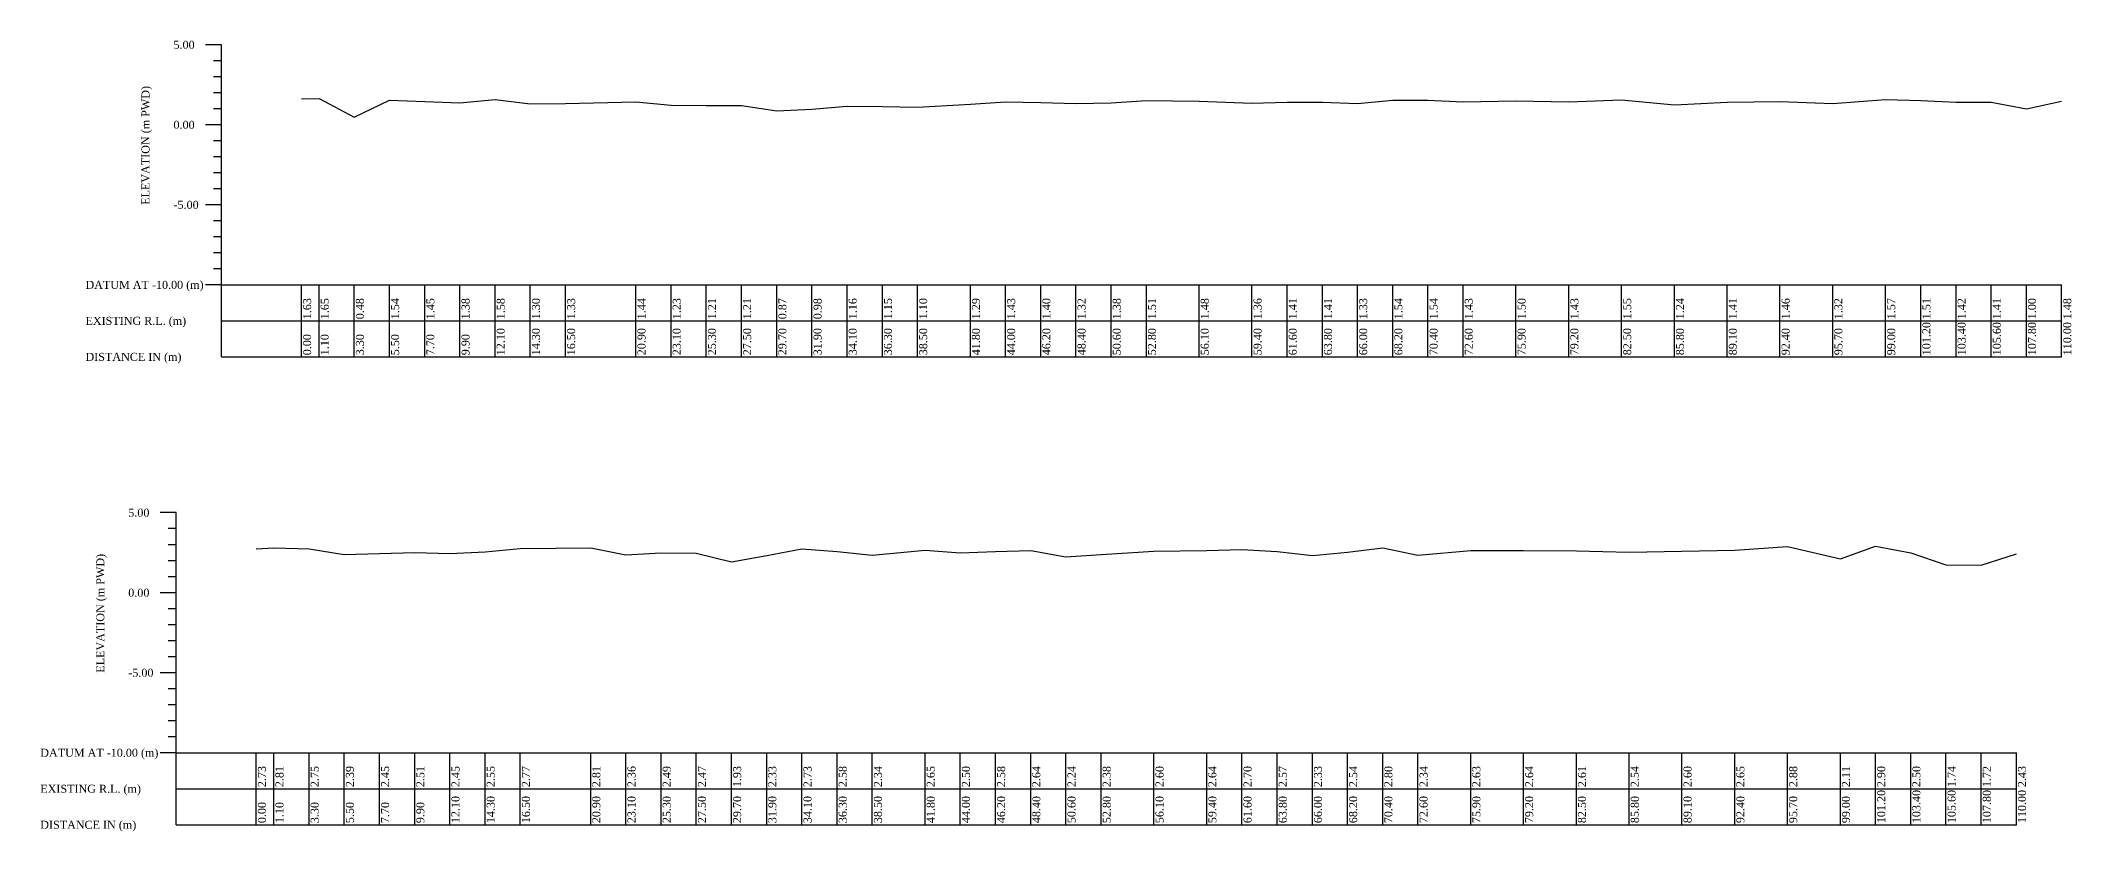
# Model space of a CAD drawing. Header units: metres. Extents: x -148477 to 168932, y -55673 to -2736.
# Drawn here: x -15627.9 to -15501, y -15158.2 to -15108.8 of the extents above; entities that cross this region are included whole.
import ezdxf

# ---------------------------------------------------------------- set-up
doc = ezdxf.new("R2010")
doc.units = ezdxf.units.M
doc.styles.add('liza', font='times.ttf', dxfattribs={"height": 2})

msp = doc.modelspace()

# ---------------------------------------------------------------- linework, layer by layer
at = {"color": 6, "linetype": 'Continuous', "lineweight": -3, "ltscale": 0.5}
for p, q in [((-15616.6067, -15109.0385), (-15617.6067, -15109.0385)), ((-15616.6067, -15128.5385), (-15616.6067, -15109.0385)), ((-15616.6067, -15110.0385), (-15617.1067, -15110.0385)), ((-15616.6067, -15111.0385), (-15617.1067, -15111.0385)), ((-15616.6067, -15112.0385), (-15617.1067, -15112.0385)), ((-15616.6067, -15113.0385), (-15617.1067, -15113.0385)), ((-15611.6067, -15112.4085), (-15610.5067, -15112.3885)), ((-15610.5067, -15112.3885), (-15608.3067, -15113.5585)), ((-15608.3067, -15113.5585), (-15606.1067, -15112.4985)), ((-15606.1067, -15112.4985), (-15603.9067, -15112.5885)), ((-15603.9067, -15112.5885), (-15601.7067, -15112.6585)), ((-15601.7067, -15112.6585), (-15599.5067, -15112.4585)), ((-15599.5067, -15112.4585), (-15597.3067, -15112.7385)), ((-15597.3067, -15112.7385), (-15595.1067, -15112.7085)), ((-15595.1067, -15112.7085), (-15590.7067, -15112.5985)), ((-15590.7067, -15112.5985), (-15588.5067, -15112.8085)), ((-15588.5067, -15112.8085), (-15586.3067, -15112.8285)), ((-15586.3067, -15112.8285), (-15584.1067, -15112.8285)), ((-15584.1067, -15112.8285), (-15581.9067, -15113.1685)), ((-15581.9067, -15113.1685), (-15579.7067, -15113.0585)), ((-15579.7067, -15113.0585), (-15577.5067, -15112.8785)), ((-15577.5067, -15112.8785), (-15575.3067, -15112.8885)), ((-15575.3067, -15112.8885), (-15573.1067, -15112.9385)), ((-15573.1067, -15112.9385), (-15569.8067, -15112.7485)), ((-15569.8067, -15112.7485), (-15567.6067, -15112.6085)), ((-15567.6067, -15112.6085), (-15565.4067, -15112.6385)), ((-15565.4067, -15112.6385), (-15563.2067, -15112.7185)), ((-15563.2067, -15112.7185), (-15561.0067, -15112.6585)), ((-15561.0067, -15112.6585), (-15558.8067, -15112.5285)), ((-15558.8067, -15112.5285), (-15555.5067, -15112.5585)), ((-15555.5067, -15112.5585), (-15552.2067, -15112.6785)), ((-15552.2067, -15112.6785), (-15550.0067, -15112.6285)), ((-15550.0067, -15112.6285), (-15547.8067, -15112.6285)), ((-15547.8067, -15112.6285), (-15545.6067, -15112.7085)), ((-15545.6067, -15112.7085), (-15543.4067, -15112.4985)), ((-15543.4067, -15112.4985), (-15541.2067, -15112.4985)), ((-15541.2067, -15112.4985), (-15539.0067, -15112.6085)), ((-15539.0067, -15112.6085), (-15535.7067, -15112.5385)), ((-15535.7067, -15112.5385), (-15532.4067, -15112.6085)), ((-15532.4067, -15112.6085), (-15529.1067, -15112.4885)), ((-15529.1067, -15112.4885), (-15525.8067, -15112.7985)), ((-15525.8067, -15112.7985), (-15522.5067, -15112.6285)), ((-15522.5067, -15112.6285), (-15519.2067, -15112.5785)), ((-15519.2067, -15112.5785), (-15515.9067, -15112.7185)), ((-15515.9067, -15112.7185), (-15512.6067, -15112.4685)), ((-15512.6067, -15112.4685), (-15510.4067, -15112.5285)), ((-15510.4067, -15112.5285), (-15508.2067, -15112.6185)), ((-15508.2067, -15112.6185), (-15506.0067, -15112.6285)), ((-15506.0067, -15112.6285), (-15503.8067, -15113.0385)), ((-15503.8067, -15113.0385), (-15501.6067, -15112.5585)), ((-15616.6067, -15114.0385), (-15617.6067, -15114.0385)), ((-15616.6067, -15115.0385), (-15617.1067, -15115.0385)), ((-15616.6067, -15116.0385), (-15617.1067, -15116.0385)), ((-15616.6067, -15117.0385), (-15617.1067, -15117.0385)), ((-15616.6067, -15118.0385), (-15617.1067, -15118.0385)), ((-15616.6067, -15119.0385), (-15617.6067, -15119.0385)), ((-15616.6067, -15120.0385), (-15617.1067, -15120.0385)), ((-15616.6067, -15121.0385), (-15617.1067, -15121.0385)), ((-15616.6067, -15122.0385), (-15617.1067, -15122.0385)), ((-15616.6067, -15123.0385), (-15617.1067, -15123.0385)), ((-15616.6067, -15124.0385), (-15617.6067, -15124.0385)), ((-15616.6067, -15124.0385), (-15501.6067, -15124.0385)), ((-15611.6067, -15128.5385), (-15611.6067, -15124.0385)), ((-15610.5067, -15128.5385), (-15610.5067, -15124.0385)), ((-15608.3067, -15128.5385), (-15608.3067, -15124.0385)), ((-15606.1067, -15128.5385), (-15606.1067, -15124.0385)), ((-15603.9067, -15128.5385), (-15603.9067, -15124.0385)), ((-15601.7067, -15128.5385), (-15601.7067, -15124.0385)), ((-15599.5067, -15128.5385), (-15599.5067, -15124.0385)), ((-15597.3067, -15128.5385), (-15597.3067, -15124.0385)), ((-15595.1067, -15128.5385), (-15595.1067, -15124.0385)), ((-15590.7067, -15128.5385), (-15590.7067, -15124.0385)), ((-15588.5067, -15128.5385), (-15588.5067, -15124.0385)), ((-15586.3067, -15128.5385), (-15586.3067, -15124.0385)), ((-15584.1067, -15128.5385), (-15584.1067, -15124.0385)), ((-15581.9067, -15128.5385), (-15581.9067, -15124.0385)), ((-15579.7067, -15128.5385), (-15579.7067, -15124.0385)), ((-15577.5067, -15128.5385), (-15577.5067, -15124.0385)), ((-15575.3067, -15128.5385), (-15575.3067, -15124.0385)), ((-15573.1067, -15128.5385), (-15573.1067, -15124.0385)), ((-15569.8067, -15128.5385), (-15569.8067, -15124.0385)), ((-15567.6067, -15128.5385), (-15567.6067, -15124.0385)), ((-15565.4067, -15128.5385), (-15565.4067, -15124.0385)), ((-15563.2067, -15128.5385), (-15563.2067, -15124.0385)), ((-15561.0067, -15128.5385), (-15561.0067, -15124.0385)), ((-15558.8067, -15128.5385), (-15558.8067, -15124.0385)), ((-15555.5067, -15128.5385), (-15555.5067, -15124.0385)), ((-15552.2067, -15128.5385), (-15552.2067, -15124.0385)), ((-15550.0067, -15128.5385), (-15550.0067, -15124.0385)), ((-15547.8067, -15128.5385), (-15547.8067, -15124.0385)), ((-15545.6067, -15128.5385), (-15545.6067, -15124.0385)), ((-15543.4067, -15128.5385), (-15543.4067, -15124.0385)), ((-15541.2067, -15128.5385), (-15541.2067, -15124.0385)), ((-15539.0067, -15128.5385), (-15539.0067, -15124.0385)), ((-15535.7067, -15128.5385), (-15535.7067, -15124.0385)), ((-15532.4067, -15128.5385), (-15532.4067, -15124.0385)), ((-15529.1067, -15128.5385), (-15529.1067, -15124.0385)), ((-15525.8067, -15128.5385), (-15525.8067, -15124.0385)), ((-15522.5067, -15128.5385), (-15522.5067, -15124.0385)), ((-15519.2067, -15128.5385), (-15519.2067, -15124.0385)), ((-15515.9067, -15128.5385), (-15515.9067, -15124.0385)), ((-15512.6067, -15128.5385), (-15512.6067, -15124.0385)), ((-15510.4067, -15128.5385), (-15510.4067, -15124.0385)), ((-15508.2067, -15128.5385), (-15508.2067, -15124.0385)), ((-15506.0067, -15128.5385), (-15506.0067, -15124.0385)), ((-15503.8067, -15128.5385), (-15503.8067, -15124.0385)), ((-15501.6067, -15128.5385), (-15501.6067, -15124.0385)), ((-15616.6067, -15126.2885), (-15501.6067, -15126.2885)), ((-15616.6067, -15128.5385), (-15501.6067, -15128.5385)), ((-15619.4331, -15138.272), (-15620.4331, -15138.272)), ((-15619.4331, -15157.772), (-15619.4331, -15138.272)), ((-15619.4331, -15139.272), (-15619.9331, -15139.272)), ((-15619.4331, -15140.272), (-15619.9331, -15140.272)), ((-15614.4331, -15140.542), (-15613.3331, -15140.462)), ((-15613.3331, -15140.462), (-15611.1331, -15140.522)), ((-15611.1331, -15140.522), (-15608.9331, -15140.882)), ((-15608.9331, -15140.882), (-15606.7331, -15140.822)), ((-15606.7331, -15140.822), (-15604.5331, -15140.762)), ((-15604.5331, -15140.762), (-15602.3331, -15140.822)), ((-15602.3331, -15140.822), (-15600.1331, -15140.722)), ((-15600.1331, -15140.722), (-15597.9331, -15140.502)), ((-15597.9331, -15140.502), (-15593.5331, -15140.462)), ((-15593.5331, -15140.462), (-15591.3331, -15140.912)), ((-15591.3331, -15140.912), (-15589.1331, -15140.782)), ((-15589.1331, -15140.782), (-15586.9331, -15140.802)), ((-15586.9331, -15140.802), (-15584.7331, -15141.342)), ((-15584.7331, -15141.342), (-15582.5331, -15140.942)), ((-15582.5331, -15140.942), (-15580.3331, -15140.542)), ((-15580.3331, -15140.542), (-15578.1331, -15140.692)), ((-15578.1331, -15140.692), (-15575.9331, -15140.932)), ((-15575.9331, -15140.932), (-15572.6331, -15140.622)), ((-15572.6331, -15140.622), (-15570.4331, -15140.772)), ((-15570.4331, -15140.772), (-15568.2331, -15140.692)), ((-15568.2331, -15140.692), (-15566.0331, -15140.632)), ((-15566.0331, -15140.632), (-15563.8331, -15141.032)), ((-15563.8331, -15141.032), (-15561.6331, -15140.892)), ((-15561.6331, -15140.892), (-15558.3331, -15140.672)), ((-15558.3331, -15140.672), (-15555.0331, -15140.632)), ((-15555.0331, -15140.632), (-15552.8331, -15140.572)), ((-15552.8331, -15140.572), (-15550.6331, -15140.702)), ((-15550.6331, -15140.702), (-15548.4331, -15140.942)), ((-15548.4331, -15140.942), (-15546.2331, -15140.732)), ((-15546.2331, -15140.732), (-15544.0331, -15140.472)), ((-15544.0331, -15140.472), (-15541.8331, -15140.932)), ((-15541.8331, -15140.932), (-15538.5331, -15140.642)), ((-15538.5331, -15140.642), (-15535.2331, -15140.632)), ((-15535.2331, -15140.632), (-15531.9331, -15140.662)), ((-15531.9331, -15140.662), (-15528.6331, -15140.732)), ((-15528.6331, -15140.732), (-15525.3331, -15140.672)), ((-15525.3331, -15140.672), (-15522.0331, -15140.622)), ((-15522.0331, -15140.622), (-15518.7331, -15140.392)), ((-15518.7331, -15140.392), (-15515.4331, -15141.162)), ((-15515.4331, -15141.162), (-15513.2331, -15140.372)), ((-15513.2331, -15140.372), (-15511.0331, -15140.772)), ((-15511.0331, -15140.772), (-15508.8331, -15141.532)), ((-15506.6331, -15141.552), (-15504.4331, -15140.842)), ((-15619.4331, -15141.272), (-15619.9331, -15141.272)), ((-15619.4331, -15142.272), (-15619.9331, -15142.272)), ((-15508.8331, -15141.532), (-15506.6331, -15141.552)), ((-15619.4331, -15143.272), (-15620.4331, -15143.272)), ((-15619.4331, -15144.272), (-15619.9331, -15144.272)), ((-15619.4331, -15145.272), (-15619.9331, -15145.272)), ((-15619.4331, -15146.272), (-15619.9331, -15146.272)), ((-15619.4331, -15147.272), (-15619.9331, -15147.272)), ((-15619.4331, -15148.272), (-15620.4331, -15148.272)), ((-15619.4331, -15149.272), (-15619.9331, -15149.272)), ((-15619.4331, -15150.272), (-15619.9331, -15150.272)), ((-15619.4331, -15151.272), (-15619.9331, -15151.272)), ((-15619.4331, -15152.272), (-15619.9331, -15152.272)), ((-15619.4331, -15153.272), (-15620.4331, -15153.272)), ((-15619.4331, -15153.272), (-15504.4331, -15153.272)), ((-15614.4331, -15157.772), (-15614.4331, -15153.272)), ((-15613.3331, -15157.772), (-15613.3331, -15153.272)), ((-15611.1331, -15157.772), (-15611.1331, -15153.272)), ((-15608.9331, -15157.772), (-15608.9331, -15153.272)), ((-15606.7331, -15157.772), (-15606.7331, -15153.272)), ((-15604.5331, -15157.772), (-15604.5331, -15153.272)), ((-15602.3331, -15157.772), (-15602.3331, -15153.272)), ((-15600.1331, -15157.772), (-15600.1331, -15153.272)), ((-15597.9331, -15157.772), (-15597.9331, -15153.272)), ((-15593.5331, -15157.772), (-15593.5331, -15153.272)), ((-15591.3331, -15157.772), (-15591.3331, -15153.272)), ((-15589.1331, -15157.772), (-15589.1331, -15153.272)), ((-15586.9331, -15157.772), (-15586.9331, -15153.272)), ((-15584.7331, -15157.772), (-15584.7331, -15153.272)), ((-15582.5331, -15157.772), (-15582.5331, -15153.272)), ((-15580.3331, -15157.772), (-15580.3331, -15153.272)), ((-15578.1331, -15157.772), (-15578.1331, -15153.272)), ((-15575.9331, -15157.772), (-15575.9331, -15153.272)), ((-15572.6331, -15157.772), (-15572.6331, -15153.272)), ((-15570.4331, -15157.772), (-15570.4331, -15153.272)), ((-15568.2331, -15157.772), (-15568.2331, -15153.272)), ((-15566.0331, -15157.772), (-15566.0331, -15153.272)), ((-15563.8331, -15157.772), (-15563.8331, -15153.272)), ((-15561.6331, -15157.772), (-15561.6331, -15153.272)), ((-15558.3331, -15157.772), (-15558.3331, -15153.272)), ((-15555.0331, -15157.772), (-15555.0331, -15153.272)), ((-15552.8331, -15157.772), (-15552.8331, -15153.272)), ((-15550.6331, -15157.772), (-15550.6331, -15153.272)), ((-15548.4331, -15157.772), (-15548.4331, -15153.272)), ((-15546.2331, -15157.772), (-15546.2331, -15153.272)), ((-15544.0331, -15157.772), (-15544.0331, -15153.272)), ((-15541.8331, -15157.772), (-15541.8331, -15153.272)), ((-15538.5331, -15157.772), (-15538.5331, -15153.272)), ((-15535.2331, -15157.772), (-15535.2331, -15153.272)), ((-15531.9331, -15157.772), (-15531.9331, -15153.272)), ((-15528.6331, -15157.772), (-15528.6331, -15153.272)), ((-15525.3331, -15157.772), (-15525.3331, -15153.272)), ((-15522.0331, -15157.772), (-15522.0331, -15153.272)), ((-15518.7331, -15157.772), (-15518.7331, -15153.272)), ((-15515.4331, -15157.772), (-15515.4331, -15153.272)), ((-15513.2331, -15157.772), (-15513.2331, -15153.272)), ((-15511.0331, -15157.772), (-15511.0331, -15153.272)), ((-15508.8331, -15157.772), (-15508.8331, -15153.272)), ((-15506.6331, -15157.772), (-15506.6331, -15153.272)), ((-15504.4331, -15157.772), (-15504.4331, -15153.272)), ((-15619.4331, -15155.522), (-15504.4331, -15155.522)), ((-15619.4331, -15157.772), (-15504.4331, -15157.772))]:
    msp.add_line(p, q, dxfattribs=at)

# ---------------------------------------------------------------- texts
at = {"color": 6, "linetype": 'Continuous', "lineweight": -3, "ltscale": 0.5, "char_height": 0.5, "attachment_point": 1, "style": 'liza'}
for s, insert, width in [('5.00', (-15619.6067, -15108.7885), 2), ('0.00', (-15619.6067, -15113.7885), 2), ('-5.00', (-15619.6067, -15118.7885), 2), ('DATUM AT -10.00 (m)', (-15625.1067, -15123.7885), 7.5), ('EXISTING R.L. (m)', (-15625.1067, -15126.0385), 7.5), ('DISTANCE IN (m)', (-15625.1067, -15128.2885), 7.5), ('5.00', (-15622.4331, -15138.022), 2), ('0.00', (-15622.4331, -15143.022), 2), ('-5.00', (-15622.4331, -15148.022), 2), ('DATUM AT -10.00 (m)', (-15627.9331, -15153.022), 7.5), ('EXISTING R.L. (m)', (-15627.9331, -15155.272), 7.5), ('DISTANCE IN (m)', (-15627.9331, -15157.522), 7.5)]:
    msp.add_mtext(s, dxfattribs=dict(at, insert=insert, width=width))
at = {"color": 6, "linetype": 'Continuous', "lineweight": -3, "ltscale": 0.5, "char_height": 0.5, "attachment_point": 1, "rotation": 90, "style": 'liza'}
for s, insert, width in [('ELEVATION (m PWD)', (-15621.6067, -15119.0385), 10), ('1.63', (-15611.5067, -15126.1885), 2.15), ('1.65', (-15610.4067, -15126.1885), 2.15), ('0.48', (-15608.2067, -15126.1885), 2.15), ('1.54', (-15606.0067, -15126.1885), 2.15), ('1.45', (-15603.8067, -15126.1885), 2.15), ('1.38', (-15601.6067, -15126.1885), 2.15), ('1.58', (-15599.4067, -15126.1885), 2.15), ('1.30', (-15597.2067, -15126.1885), 2.15), ('1.33', (-15595.0067, -15126.1885), 2.15), ('1.44', (-15590.6067, -15126.1885), 2.15), ('1.23', (-15588.4067, -15126.1885), 2.15), ('1.21', (-15586.2067, -15126.1885), 2.15), ('1.21', (-15584.0067, -15126.1885), 2.15), ('0.87', (-15581.8067, -15126.1885), 2.15), ('0.98', (-15579.6067, -15126.1885), 2.15), ('1.16', (-15577.4067, -15126.1885), 2.15), ('1.15', (-15575.2067, -15126.1885), 2.15), ('1.10', (-15573.0067, -15126.1885), 2.15), ('1.29', (-15569.7067, -15126.1885), 2.15), ('1.43', (-15567.5067, -15126.1885), 2.15), ('1.40', (-15565.3067, -15126.1885), 2.15), ('1.32', (-15563.1067, -15126.1885), 2.15), ('1.38', (-15560.9067, -15126.1885), 2.15), ('1.51', (-15558.7067, -15126.1885), 2.15), ('1.48', (-15555.4067, -15126.1885), 2.15), ('1.36', (-15552.1067, -15126.1885), 2.15), ('1.41', (-15549.9067, -15126.1885), 2.15), ('1.41', (-15547.7067, -15126.1885), 2.15), ('1.33', (-15545.5067, -15126.1885), 2.15), ('1.54', (-15543.3067, -15126.1885), 2.15), ('1.54', (-15541.1067, -15126.1885), 2.15), ('1.43', (-15538.9067, -15126.1885), 2.15), ('1.50', (-15535.6067, -15126.1885), 2.15), ('1.43', (-15532.3067, -15126.1885), 2.15), ('1.55', (-15529.0067, -15126.1885), 2.15), ('1.24', (-15525.7067, -15126.1885), 2.15), ('1.41', (-15522.4067, -15126.1885), 2.15), ('1.46', (-15519.1067, -15126.1885), 2.15), ('1.32', (-15515.8067, -15126.1885), 2.15), ('1.57', (-15512.5067, -15126.1885), 2.15), ('1.51', (-15510.3067, -15126.1885), 2.15), ('1.42', (-15508.1067, -15126.1885), 2.15), ('1.41', (-15505.9067, -15126.1885), 2.15), ('1.00', (-15503.7067, -15126.1885), 2.15), ('1.48', (-15501.5067, -15126.1885), 2.15), ('12.10', (-15599.4067, -15128.4385), 2.15), ('14.30', (-15597.2067, -15128.4385), 2.15), ('16.50', (-15595.0067, -15128.4385), 2.15), ('20.90', (-15590.6067, -15128.4385), 2.15), ('23.10', (-15588.4067, -15128.4385), 2.15), ('25.30', (-15586.2067, -15128.4385), 2.15), ('27.50', (-15584.0067, -15128.4385), 2.15), ('29.70', (-15581.8067, -15128.4385), 2.15), ('31.90', (-15579.6067, -15128.4385), 2.15), ('34.10', (-15577.4067, -15128.4385), 2.15), ('36.30', (-15575.2067, -15128.4385), 2.15), ('38.50', (-15573.0067, -15128.4385), 2.15), ('41.80', (-15569.7067, -15128.4385), 2.15), ('44.00', (-15567.5067, -15128.4385), 2.15), ('46.20', (-15565.3067, -15128.4385), 2.15), ('48.40', (-15563.1067, -15128.4385), 2.15), ('50.60', (-15560.9067, -15128.4385), 2.15), ('52.80', (-15558.7067, -15128.4385), 2.15), ('56.10', (-15555.4067, -15128.4385), 2.15), ('59.40', (-15552.1067, -15128.4385), 2.15), ('61.60', (-15549.9067, -15128.4385), 2.15), ('63.80', (-15547.7067, -15128.4385), 2.15), ('66.00', (-15545.5067, -15128.4385), 2.15), ('68.20', (-15543.3067, -15128.4385), 2.15), ('70.40', (-15541.1067, -15128.4385), 2.15), ('72.60', (-15538.9067, -15128.4385), 2.15), ('75.90', (-15535.6067, -15128.4385), 2.15), ('79.20', (-15532.3067, -15128.4385), 2.15), ('82.50', (-15529.0067, -15128.4385), 2.15), ('85.80', (-15525.7067, -15128.4385), 2.15), ('89.10', (-15522.4067, -15128.4385), 2.15), ('92.40', (-15519.1067, -15128.4385), 2.15), ('95.70', (-15515.8067, -15128.4385), 2.15), ('99.00', (-15512.5067, -15128.4385), 2.15), ('101.20', (-15510.3067, -15128.4385), 2.15), ('103.40', (-15508.1067, -15128.4385), 2.15), ('105.60', (-15505.9067, -15128.4385), 2.15), ('107.80', (-15503.7067, -15128.4385), 2.15), ('110.00', (-15501.5067, -15128.4385), 2.15), ('0.00', (-15611.5067, -15128.4385), 2.15), ('1.10', (-15610.4067, -15128.4385), 2.15), ('3.30', (-15608.2067, -15128.4385), 2.15), ('5.50', (-15606.0067, -15128.4385), 2.15), ('7.70', (-15603.8067, -15128.4385), 2.15), ('9.90', (-15601.6067, -15128.4385), 2.15), ('ELEVATION (m PWD)', (-15624.4331, -15148.272), 10), ('2.73', (-15614.3331, -15155.422), 2.15), ('2.81', (-15613.2331, -15155.422), 2.15), ('2.75', (-15611.0331, -15155.422), 2.15), ('2.39', (-15608.8331, -15155.422), 2.15), ('2.45', (-15606.6331, -15155.422), 2.15), ('2.51', (-15604.4331, -15155.422), 2.15), ('2.45', (-15602.2331, -15155.422), 2.15), ('2.55', (-15600.0331, -15155.422), 2.15), ('2.77', (-15597.8331, -15155.422), 2.15), ('2.81', (-15593.4331, -15155.422), 2.15), ('2.36', (-15591.2331, -15155.422), 2.15), ('2.49', (-15589.0331, -15155.422), 2.15), ('2.47', (-15586.8331, -15155.422), 2.15), ('1.93', (-15584.6331, -15155.422), 2.15), ('2.33', (-15582.4331, -15155.422), 2.15), ('2.73', (-15580.2331, -15155.422), 2.15), ('2.58', (-15578.0331, -15155.422), 2.15), ('2.34', (-15575.8331, -15155.422), 2.15), ('2.65', (-15572.5331, -15155.422), 2.15), ('2.50', (-15570.3331, -15155.422), 2.15), ('2.58', (-15568.1331, -15155.422), 2.15), ('2.64', (-15565.9331, -15155.422), 2.15), ('2.24', (-15563.7331, -15155.422), 2.15), ('2.38', (-15561.5331, -15155.422), 2.15), ('2.60', (-15558.2331, -15155.422), 2.15), ('2.64', (-15554.9331, -15155.422), 2.15), ('2.70', (-15552.7331, -15155.422), 2.15), ('2.57', (-15550.5331, -15155.422), 2.15), ('2.33', (-15548.3331, -15155.422), 2.15), ('2.54', (-15546.1331, -15155.422), 2.15), ('2.80', (-15543.9331, -15155.422), 2.15), ('2.34', (-15541.7331, -15155.422), 2.15), ('2.63', (-15538.4331, -15155.422), 2.15), ('2.64', (-15535.1331, -15155.422), 2.15), ('2.61', (-15531.8331, -15155.422), 2.15), ('2.54', (-15528.5331, -15155.422), 2.15), ('2.60', (-15525.2331, -15155.422), 2.15), ('2.65', (-15521.9331, -15155.422), 2.15), ('2.88', (-15518.6331, -15155.422), 2.15), ('2.11', (-15515.3331, -15155.422), 2.15), ('2.90', (-15513.1331, -15155.422), 2.15), ('2.50', (-15510.9331, -15155.422), 2.15), ('1.74', (-15508.7331, -15155.422), 2.15), ('1.72', (-15506.5331, -15155.422), 2.15), ('2.43', (-15504.3331, -15155.422), 2.15), ('12.10', (-15602.2331, -15157.672), 2.15), ('14.30', (-15600.0331, -15157.672), 2.15), ('16.50', (-15597.8331, -15157.672), 2.15), ('20.90', (-15593.4331, -15157.672), 2.15), ('23.10', (-15591.2331, -15157.672), 2.15), ('25.30', (-15589.0331, -15157.672), 2.15), ('27.50', (-15586.8331, -15157.672), 2.15), ('29.70', (-15584.6331, -15157.672), 2.15), ('31.90', (-15582.4331, -15157.672), 2.15), ('34.10', (-15580.2331, -15157.672), 2.15), ('36.30', (-15578.0331, -15157.672), 2.15), ('38.50', (-15575.8331, -15157.672), 2.15), ('41.80', (-15572.5331, -15157.672), 2.15), ('44.00', (-15570.3331, -15157.672), 2.15), ('46.20', (-15568.1331, -15157.672), 2.15), ('48.40', (-15565.9331, -15157.672), 2.15), ('50.60', (-15563.7331, -15157.672), 2.15), ('52.80', (-15561.5331, -15157.672), 2.15), ('56.10', (-15558.2331, -15157.672), 2.15), ('59.40', (-15554.9331, -15157.672), 2.15), ('61.60', (-15552.7331, -15157.672), 2.15), ('63.80', (-15550.5331, -15157.672), 2.15), ('66.00', (-15548.3331, -15157.672), 2.15), ('68.20', (-15546.1331, -15157.672), 2.15), ('70.40', (-15543.9331, -15157.672), 2.15), ('72.60', (-15541.7331, -15157.672), 2.15), ('75.90', (-15538.4331, -15157.672), 2.15), ('79.20', (-15535.1331, -15157.672), 2.15), ('82.50', (-15531.8331, -15157.672), 2.15), ('85.80', (-15528.5331, -15157.672), 2.15), ('89.10', (-15525.2331, -15157.672), 2.15), ('92.40', (-15521.9331, -15157.672), 2.15), ('95.70', (-15518.6331, -15157.672), 2.15), ('99.00', (-15515.3331, -15157.672), 2.15), ('101.20', (-15513.1331, -15157.672), 2.15), ('103.40', (-15510.9331, -15157.672), 2.15), ('105.60', (-15508.7331, -15157.672), 2.15), ('107.80', (-15506.5331, -15157.672), 2.15), ('110.00', (-15504.3331, -15157.672), 2.15), ('0.00', (-15614.3331, -15157.672), 2.15), ('1.10', (-15613.2331, -15157.672), 2.15), ('3.30', (-15611.0331, -15157.672), 2.15), ('5.50', (-15608.8331, -15157.672), 2.15), ('7.70', (-15606.6331, -15157.672), 2.15), ('9.90', (-15604.4331, -15157.672), 2.15)]:
    msp.add_mtext(s, dxfattribs=dict(at, insert=insert, width=width))

doc.saveas('drawing.dxf')
